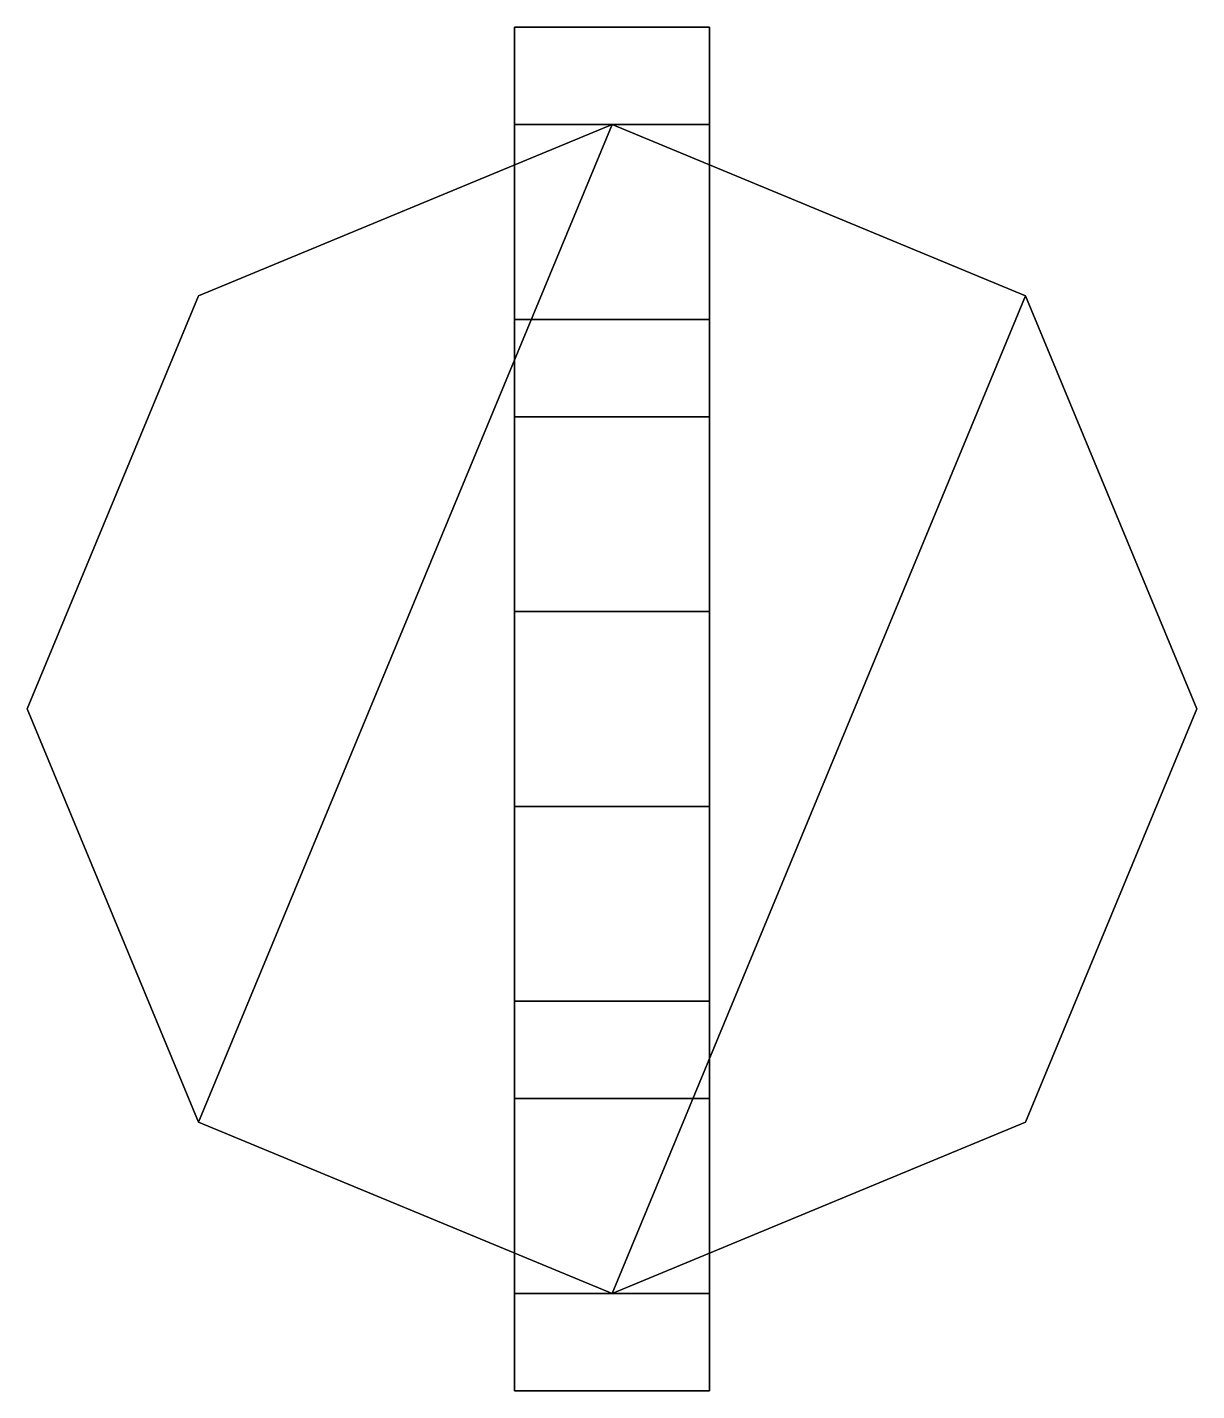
# Model space of a CAD drawing. Extents: x -0.06 to 0.06, y -0.07 to 0.07.
import ezdxf

# ---------------------------------------------------------------- set-up
doc = ezdxf.new("R2010")
doc.units = 0
doc.layers.add('SUPPORT1', color=5, linetype='CONTINUOUS')

msp = doc.modelspace()

# ---------------------------------------------------------------- linework, layer by layer
at = {"layer": 'SUPPORT1'}
for points in [[(-0.01, -0.07, -0.57), (-0.01, 0.07, -0.57), (-0.01, 0.07, -0.59), (-0.01, -0.07, -0.59)], [(-0.01, -0.07, -0.59), (-0.01, 0.07, -0.59), (0.01, 0.07, -0.59), (0.01, -0.07, -0.59)], [(0.01, 0.07, -0.59), (-0.01, 0.07, -0.59), (-0.01, 0.07, -0.57), (0.01, 0.07, -0.57)], [(0.01, 0.07, -0.57), (-0.01, 0.07, -0.57), (-0.01, -0.07, -0.57), (0.01, -0.07, -0.57)], [(0.01, -0.07, -0.59), (0.01, 0.07, -0.59), (0.01, 0.07, -0.57), (0.01, -0.07, -0.57)], [(-0.04243, -0.04243, 0.02), (0, 0.06, 0.02), (-0.04243, 0.04243, 0.02), (-0.06, 0, 0.02)], [(0, 0.06), (-0.04243, 0.04243), (-0.04243, 0.04243, 0.02), (0, 0.06, 0.02)], [(0, -0.06, 0.02), (0.04243, 0.04243, 0.02), (0, 0.06, 0.02), (-0.04243, -0.04243, 0.02)], [(-0.01, 0.06, -0.35), (0.01, 0.06, -0.35), (0.01, 0.03, -0.46), (-0.01, 0.03, -0.46)], [(-0.01, 0.04), (0.01, 0.04), (0.01, 0.06), (-0.01, 0.06)], [(-0.01, 0.06), (0.01, 0.06), (0.01, 0.06, -0.35), (-0.01, 0.06, -0.35)], [(-0.01, 0.06, -0.35), (-0.01, 0.04, -0.35), (-0.01, 0.04), (-0.01, 0.06)], [(-0.01, 0.03, -0.46), (-0.01, 0.01, -0.46), (-0.01, 0.04, -0.35), (-0.01, 0.06, -0.35)], [(0.04243, 0.04243), (0, 0.06), (0, 0.06, 0.02), (0.04243, 0.04243, 0.02)], [(0.01, 0.06), (0.01, 0.04), (0.01, 0.04, -0.35), (0.01, 0.06, -0.35)], [(0.01, 0.06, -0.35), (0.01, 0.04, -0.35), (0.01, 0.01, -0.46), (0.01, 0.03, -0.46)], [(-0.04243, 0.04243), (-0.06, 0), (-0.06, 0, 0.02), (-0.04243, 0.04243, 0.02)], [(0.04243, -0.04243, 0.02), (0.06, 0, 0.02), (0.04243, 0.04243, 0.02), (0, -0.06, 0.02)], [(0.06, 0), (0.04243, 0.04243), (0.04243, 0.04243, 0.02), (0.06, 0, 0.02)], [(-0.01, 0.04, -0.35), (0.01, 0.04, -0.35), (0.01, 0.04), (-0.01, 0.04)], [(-0.01, 0.01, -0.46), (0.01, 0.01, -0.46), (0.01, 0.04, -0.35), (-0.01, 0.04, -0.35)], [(0.01, 0.03, -0.57), (-0.01, 0.03, -0.57), (-0.01, 0.03, -0.46), (0.01, 0.03, -0.46)], [(-0.01, -0.03, -0.46), (-0.01, 0.03, -0.46), (-0.01, 0.03, -0.57), (-0.01, -0.03, -0.57)], [(0.01, -0.03, -0.57), (0.01, 0.03, -0.57), (0.01, 0.03, -0.46), (0.01, -0.03, -0.46)], [(0.01, 0.01, -0.46), (-0.01, 0.01, -0.46), (-0.01, -0.01, -0.46), (0.01, -0.01, -0.46)], [(-0.06, 0), (-0.04243, -0.04243), (-0.04243, -0.04243, 0.02), (-0.06, 0, 0.02)], [(0.04243, -0.04243), (0.06, 0), (0.06, 0, 0.02), (0.04243, -0.04243, 0.02)], [(0.01, -0.01, -0.46), (-0.01, -0.01, -0.46), (-0.01, -0.04, -0.35), (0.01, -0.04, -0.35)], [(-0.01, -0.06, -0.35), (-0.01, -0.04, -0.35), (-0.01, -0.01, -0.46), (-0.01, -0.03, -0.46)], [(0.01, -0.03, -0.46), (0.01, -0.01, -0.46), (0.01, -0.04, -0.35), (0.01, -0.06, -0.35)], [(0.01, -0.03, -0.46), (-0.01, -0.03, -0.46), (-0.01, -0.03, -0.57), (0.01, -0.03, -0.57)], [(0.01, -0.06, -0.35), (-0.01, -0.06, -0.35), (-0.01, -0.03, -0.46), (0.01, -0.03, -0.46)], [(-0.01, -0.06), (-0.01, -0.04), (-0.01, -0.04, -0.35), (-0.01, -0.06, -0.35)], [(0.01, -0.04, -0.35), (-0.01, -0.04, -0.35), (-0.01, -0.04), (0.01, -0.04)], [(0.01, -0.04), (-0.01, -0.04), (-0.01, -0.06), (0.01, -0.06)], [(0.01, -0.06, -0.35), (0.01, -0.04, -0.35), (0.01, -0.04), (0.01, -0.06)], [(-0.04243, -0.04243), (0, -0.06), (0, -0.06, 0.02), (-0.04243, -0.04243, 0.02)], [(0, -0.06), (0.04243, -0.04243), (0.04243, -0.04243, 0.02), (0, -0.06, 0.02)], [(0.01, -0.06), (-0.01, -0.06), (-0.01, -0.06, -0.35), (0.01, -0.06, -0.35)], [(0.01, -0.07, -0.57), (-0.01, -0.07, -0.57), (-0.01, -0.07, -0.59), (0.01, -0.07, -0.59)]]:
    msp.add_3dface(points, dxfattribs=at)

doc.saveas('drawing.dxf')
